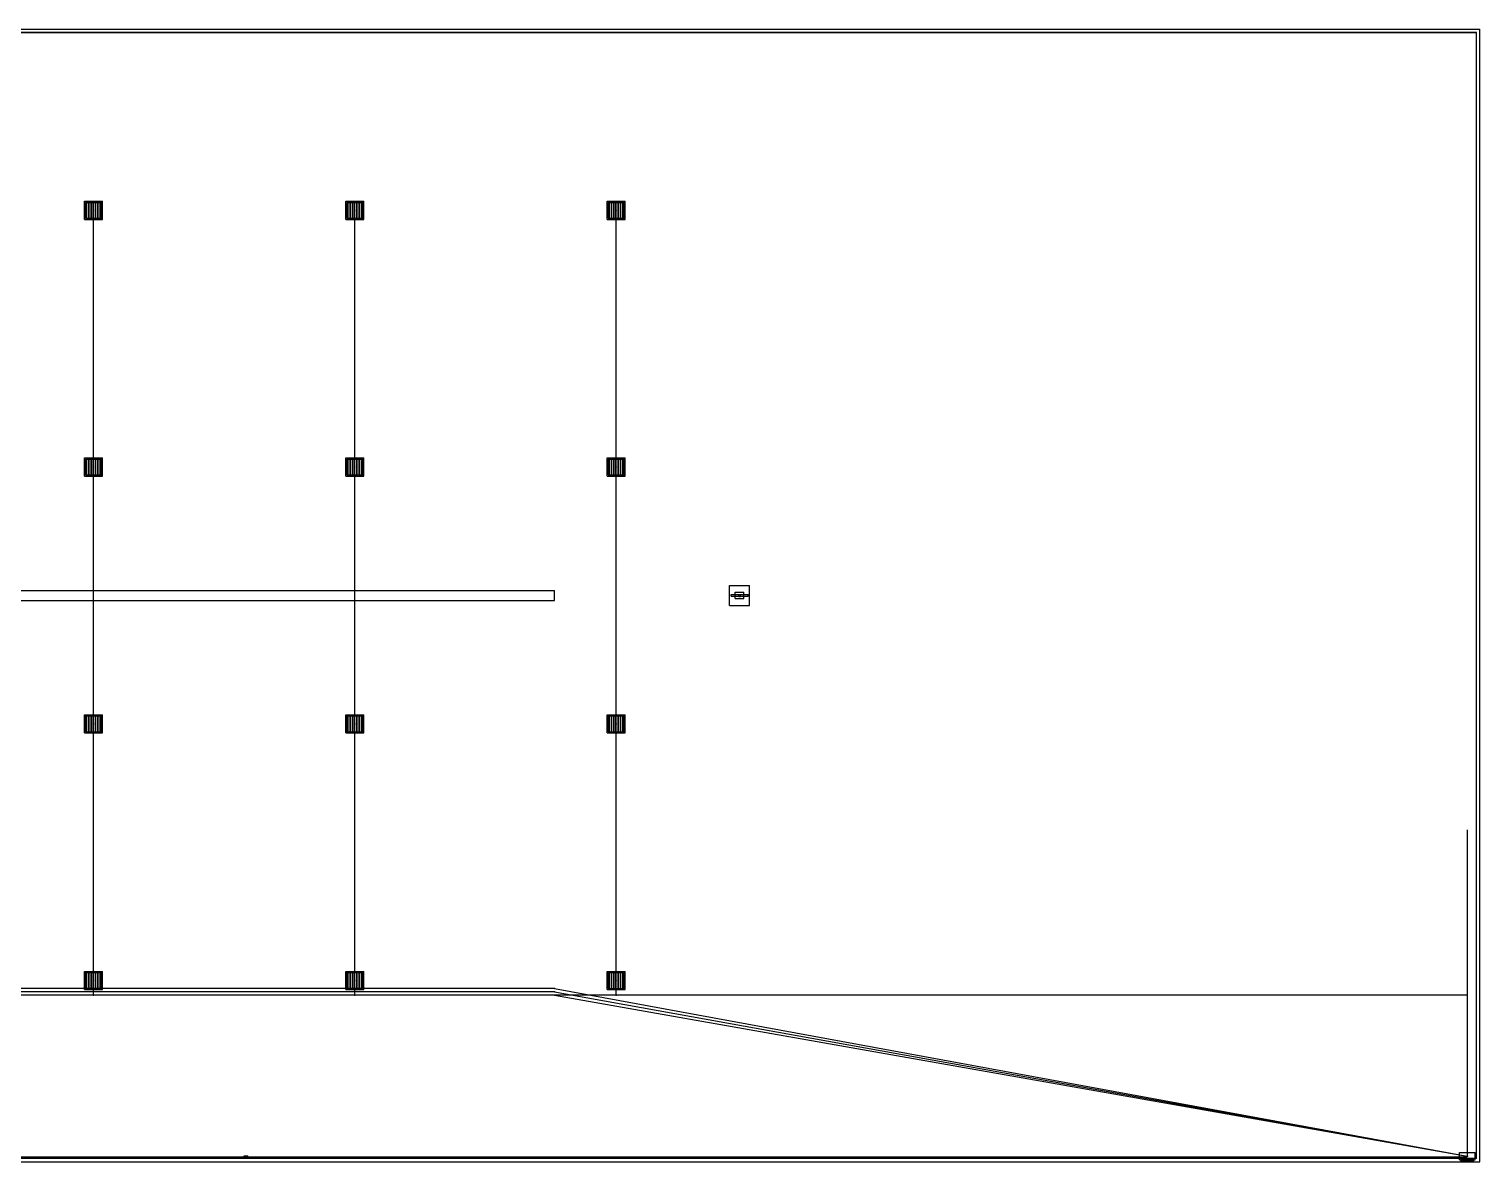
# Model space of a CAD drawing. Header units: millimetres. Extents: x -367000 to -149000, y -238120 to -197978.
# Drawn here: x -200263 to -149000, y -238005 to -198000 of the extents above; entities that cross this region are included whole.
import ezdxf

# ---------------------------------------------------------------- set-up
doc = ezdxf.new("R2010")
doc.units = ezdxf.units.MM

msp = doc.modelspace()

# ---------------------------------------------------------------- linework, layer by layer
at = {"layer": 'electrical'}
for p, q in [((-197978.09, -204400), (-197993.68, -204400)), ((-197993.68, -204400), (-197985.88, -204400)), ((-197985.88, -204400), (-197978.09, -204400)), ((-197985.88, -232120), (-197985.88, -204400)), ((-188745.15, -204400), (-188760.74, -204400)), ((-188760.74, -204400), (-188752.94, -204400)), ((-188752.94, -204400), (-188745.15, -204400)), ((-188752.94, -232120), (-188752.94, -204400)), ((-179512.21, -204400), (-179527.79, -204400)), ((-179527.79, -204400), (-179520, -204400)), ((-179520, -204400), (-179512.21, -204400)), ((-179520, -232120), (-179520, -204400)), ((-149434.41, -226300), (-149465.59, -226300)), ((-149465.59, -226300), (-149450, -226300)), ((-149450, -226300), (-149450, -237800)), ((-149450, -226300), (-149434.41, -226300)), ((-149450, -232120), (-336480, -232120)), ((-181700, -231880), (-334300, -231880)), ((-181700, -232000), (-334300, -232000)), ((-181700, -232120), (-334300, -232120)), ((-197978.09, -232120), (-197993.68, -232120)), ((-197993.68, -232120), (-197985.88, -232120)), ((-197985.88, -232120), (-197978.09, -232120)), ((-188745.15, -232120), (-188760.74, -232120)), ((-188760.74, -232120), (-188752.94, -232120)), ((-188752.94, -232120), (-188745.15, -232120)), ((-181702.35, -231892.79), (-181698.83, -231873.61)), ((-181698.83, -231873.61), (-181702.35, -231892.79)), ((-149452.35, -237812.79), (-181702.35, -231892.79)), ((-181702.3, -232012.79), (-181698.85, -231993.6)), ((-181698.85, -231993.6), (-181702.3, -232012.79)), ((-149452.3, -237812.79), (-181702.3, -232012.79)), ((-181702.25, -232132.8), (-181698.87, -232113.6)), ((-181698.87, -232113.6), (-181702.25, -232132.8)), ((-149452.25, -237812.8), (-181702.25, -232132.8)), ((-181700, -231891.26), (-181700, -231868.74)), ((-181700, -231868.74), (-181700, -231880)), ((-181700, -231880), (-181700, -231891.26)), ((-181700, -231880), (-181685.96, -231880)), ((-181685.96, -231880), (-181700, -231880)), ((-181700, -232011.26), (-181700, -231988.74)), ((-181700, -231988.74), (-181700, -232000)), ((-181700, -232000), (-181700, -232011.26)), ((-181700, -232000), (-181685.96, -232000)), ((-181685.96, -232000), (-181700, -232000)), ((-181700, -232131.26), (-181700, -232108.74)), ((-181700, -232108.74), (-181700, -232120)), ((-181700, -232120), (-181700, -232131.26)), ((-181700, -232120), (-181685.96, -232120)), ((-181685.96, -232120), (-181700, -232120)), ((-181698.87, -232113.6), (-181698.87, -232113.6)), ((-181698.85, -231993.6), (-181698.85, -231993.6)), ((-181698.83, -231873.61), (-181698.83, -231873.61)), ((-179512.21, -232120), (-179527.79, -232120)), ((-179527.79, -232120), (-179520, -232120)), ((-179520, -232120), (-179512.21, -232120)), ((-149450, -232127.79), (-149450, -232112.21)), ((-149450, -232112.21), (-149450, -232120)), ((-149450, -232120), (-149450, -232127.79)), ((-323400, -237820), (-149450, -237820)), ((-192665, -237850), (-192665, -237790)), ((-192665, -237790), (-192535, -237790)), ((-192665, -237850), (-192535, -237850)), ((-192591, -237820), (-192604.5, -237812.21)), ((-192604.5, -237812.21), (-192604.5, -237827.79)), ((-192604.5, -237827.79), (-192591, -237820)), ((-192600, -237827.79), (-192600, -237812.21)), ((-192600, -237812.21), (-192600, -237820)), ((-192600, -237820), (-149450, -237820)), ((-192600, -237820), (-192600, -237827.79)), ((-192600, -237820), (-192590.28, -237820)), ((-192590.28, -237820), (-192600, -237820)), ((-192535, -237850), (-192535, -237790)), ((-149725, -237925), (-149725, -237675)), ((-149725, -237675), (-149175, -237675)), ((-149468, -237800), (-149441, -237784.41)), ((-149441, -237815.59), (-149468, -237800)), ((-149434.41, -237800), (-149465.59, -237800)), ((-149465.59, -237800), (-149450, -237800)), ((-149437, -237800), (-149456.5, -237788.74)), ((-149456.5, -237788.74), (-149456.5, -237811.26)), ((-149437, -237800), (-149456.5, -237788.74)), ((-149456.5, -237788.74), (-149456.5, -237811.26)), ((-149437, -237800), (-149456.5, -237788.74)), ((-149456.5, -237788.74), (-149456.5, -237811.26)), ((-149456.5, -237811.26), (-149437, -237800)), ((-149456.5, -237811.26), (-149437, -237800)), ((-149456.5, -237811.26), (-149437, -237800)), ((-149452.35, -237812.79), (-149448.83, -237793.61)), ((-149448.83, -237793.61), (-149452.35, -237812.79)), ((-149452.3, -237812.79), (-149448.85, -237793.6)), ((-149448.85, -237793.6), (-149452.3, -237812.79)), ((-149452.25, -237812.8), (-149448.87, -237793.6)), ((-149448.87, -237793.6), (-149452.25, -237812.8)), ((-149450, -237800), (-149434.41, -237800)), ((-149450, -237800), (-149430.56, -237800)), ((-149430.56, -237800), (-149450, -237800)), ((-149450, -237800), (-149435.96, -237800)), ((-149435.96, -237800), (-149450, -237800)), ((-149450, -237800), (-149435.96, -237800)), ((-149435.96, -237800), (-149450, -237800)), ((-149450, -237800), (-149435.96, -237800)), ((-149435.96, -237800), (-149450, -237800)), ((-149450, -237827.79), (-149450, -237812.21)), ((-149450, -237812.21), (-149450, -237820)), ((-149450, -237827.79), (-149450, -237812.21)), ((-149450, -237812.21), (-149450, -237820)), ((-149450, -237820), (-149450, -237827.79)), ((-149450, -237820), (-149450, -237827.79)), ((-149448.87, -237793.6), (-149448.87, -237793.6)), ((-149448.85, -237793.6), (-149448.85, -237793.6)), ((-149448.83, -237793.61), (-149448.83, -237793.61)), ((-149441, -237784.41), (-149441, -237815.59)), ((-149175, -237925), (-149175, -237675)), ((-149725, -237925), (-149175, -237925)), ((-149685, -237952.5), (-149685, -237917.5)), ((-149685, -237917.5), (-149215, -237917.5)), ((-149685, -237952.5), (-149215, -237952.5)), ((-149637.5, -237990), (-149637.5, -237950)), ((-149637.5, -237950), (-149537.5, -237950)), ((-149637.5, -237990), (-149537.5, -237990)), ((-149564.12, -237980), (-149610.88, -237980)), ((-149610.88, -237980), (-149587.5, -237980)), ((-149564.12, -238005), (-149610.88, -238005)), ((-149610.88, -238005), (-149587.5, -238005)), ((-149587.5, -237980), (-149587.5, -238005)), ((-149587.5, -237980), (-149564.12, -237980)), ((-149587.5, -238005), (-149564.12, -238005)), ((-149537.5, -237990), (-149537.5, -237950)), ((-149500, -237990), (-149500, -237950)), ((-149500, -237950), (-149400, -237950)), ((-149500, -237990), (-149400, -237990)), ((-149426.62, -237980), (-149473.38, -237980)), ((-149473.38, -237980), (-149450, -237980)), ((-149426.62, -238005), (-149473.38, -238005)), ((-149473.38, -238005), (-149450, -238005)), ((-149450, -237980), (-149450, -238005)), ((-149450, -237980), (-149426.62, -237980)), ((-149450, -238005), (-149426.62, -238005)), ((-149400, -237990), (-149400, -237950)), ((-149362.5, -237990), (-149362.5, -237950)), ((-149362.5, -237950), (-149262.5, -237950)), ((-149362.5, -237990), (-149262.5, -237990)), ((-149289.12, -237980), (-149335.88, -237980)), ((-149335.88, -237980), (-149312.5, -237980)), ((-149289.12, -238005), (-149335.88, -238005)), ((-149335.88, -238005), (-149312.5, -238005)), ((-149312.5, -237980), (-149312.5, -238005)), ((-149312.5, -237980), (-149289.12, -237980)), ((-149312.5, -238005), (-149289.12, -238005)), ((-149262.5, -237990), (-149262.5, -237950)), ((-149215, -237952.5), (-149215, -237917.5))]:
    msp.add_line(p, q, dxfattribs=at)
at = {"layer": 'hvac'}
for p, q in [((-334300, -217825), (-181700, -217825)), ((-181700, -218175), (-181700, -217825)), ((-334300, -218175), (-181700, -218175))]:
    msp.add_line(p, q, dxfattribs=at)
at = {"layer": 'interiors'}
for p, q in [((-367000, -198000), (-149000, -198000)), ((-149120, -198120), (-366880, -198120)), ((-366875, -198125), (-149125, -198125)), ((-149125, -237875), (-149125, -198125)), ((-149120, -237880), (-149120, -198120)), ((-149000, -238000), (-149000, -198000)), ((-175510, -218350), (-175510, -217650)), ((-175510, -217650), (-174810, -217650)), ((-174810, -218350), (-174810, -217650)), ((-175510, -218350), (-174810, -218350)), ((-175460, -218030), (-175460, -217970)), ((-175460, -217970), (-174860, -217970)), ((-175460, -218030), (-174860, -218030)), ((-175310, -218110), (-175310, -217890)), ((-175310, -217890), (-175010, -217890)), ((-175310, -218110), (-175010, -218110)), ((-175190, -218035), (-175190, -217965)), ((-175190, -217965), (-175130, -217965)), ((-175190, -218035), (-175130, -218035)), ((-175130, -218035), (-175130, -217965)), ((-175010, -218110), (-175010, -217890)), ((-174860, -218030), (-174860, -217970)), ((-367000, -238000), (-149000, -238000)), ((-149120, -237880), (-366880, -237880)), ((-366875, -237875), (-149125, -237875)), ((-149120, -237880), (-256800, -237880)), ((-256800, -238000), (-149000, -238000))]:
    msp.add_line(p, q, dxfattribs=at)
at = {"layer": 'lighting'}
for p, q in [((-198305.88, -204720), (-198305.88, -204080)), ((-198305.88, -204080), (-197665.88, -204080)), ((-198265.88, -204680), (-198265.88, -204120)), ((-198265.88, -204120), (-197705.88, -204120)), ((-198231.88, -204670), (-198231.88, -204130)), ((-198231.88, -204130), (-198219.88, -204130)), ((-198219.88, -204670), (-198219.88, -204130)), ((-198151.88, -204670), (-198151.88, -204130)), ((-198151.88, -204130), (-198139.88, -204130)), ((-198139.88, -204670), (-198139.88, -204130)), ((-198071.88, -204670), (-198071.88, -204130)), ((-198071.88, -204130), (-198059.88, -204130)), ((-198059.88, -204670), (-198059.88, -204130)), ((-197991.88, -204670), (-197991.88, -204130)), ((-197991.88, -204130), (-197979.88, -204130)), ((-197976.88, -204400), (-197990.38, -204392.21)), ((-197990.38, -204392.21), (-197990.38, -204407.79)), ((-197990.38, -204407.79), (-197976.88, -204400)), ((-197979.88, -204670), (-197979.88, -204130)), ((-197911.88, -204670), (-197911.88, -204130)), ((-197911.88, -204130), (-197899.88, -204130)), ((-197899.88, -204670), (-197899.88, -204130)), ((-197831.88, -204670), (-197831.88, -204130)), ((-197831.88, -204130), (-197819.88, -204130)), ((-197819.88, -204670), (-197819.88, -204130)), ((-197751.88, -204670), (-197751.88, -204130)), ((-197751.88, -204130), (-197739.88, -204130)), ((-197739.88, -204670), (-197739.88, -204130)), ((-197705.88, -204680), (-197705.88, -204120)), ((-197665.88, -204720), (-197665.88, -204080)), ((-189072.94, -204720), (-189072.94, -204080)), ((-189072.94, -204080), (-188432.94, -204080)), ((-189032.94, -204680), (-189032.94, -204120)), ((-189032.94, -204120), (-188472.94, -204120)), ((-188998.94, -204670), (-188998.94, -204130)), ((-188998.94, -204130), (-188986.94, -204130)), ((-188986.94, -204670), (-188986.94, -204130)), ((-188918.94, -204670), (-188918.94, -204130)), ((-188918.94, -204130), (-188906.94, -204130)), ((-188906.94, -204670), (-188906.94, -204130)), ((-188838.94, -204670), (-188838.94, -204130)), ((-188838.94, -204130), (-188826.94, -204130)), ((-188826.94, -204670), (-188826.94, -204130)), ((-188758.94, -204670), (-188758.94, -204130)), ((-188758.94, -204130), (-188746.94, -204130)), ((-188743.94, -204400), (-188757.44, -204392.21)), ((-188757.44, -204392.21), (-188757.44, -204407.79)), ((-188757.44, -204407.79), (-188743.94, -204400)), ((-188746.94, -204670), (-188746.94, -204130)), ((-188678.94, -204670), (-188678.94, -204130)), ((-188678.94, -204130), (-188666.94, -204130)), ((-188666.94, -204670), (-188666.94, -204130)), ((-188598.94, -204670), (-188598.94, -204130)), ((-188598.94, -204130), (-188586.94, -204130)), ((-188586.94, -204670), (-188586.94, -204130)), ((-188518.94, -204670), (-188518.94, -204130)), ((-188518.94, -204130), (-188506.94, -204130)), ((-188506.94, -204670), (-188506.94, -204130)), ((-188472.94, -204680), (-188472.94, -204120)), ((-188432.94, -204720), (-188432.94, -204080)), ((-179840, -204720), (-179840, -204080)), ((-179840, -204080), (-179200, -204080)), ((-179800, -204680), (-179800, -204120)), ((-179800, -204120), (-179240, -204120)), ((-179766, -204670), (-179766, -204130)), ((-179766, -204130), (-179754, -204130)), ((-179754, -204670), (-179754, -204130)), ((-179686, -204670), (-179686, -204130)), ((-179686, -204130), (-179674, -204130)), ((-179674, -204670), (-179674, -204130)), ((-179606, -204670), (-179606, -204130)), ((-179606, -204130), (-179594, -204130)), ((-179594, -204670), (-179594, -204130)), ((-179526, -204670), (-179526, -204130)), ((-179526, -204130), (-179514, -204130)), ((-179511, -204400), (-179524.5, -204392.21)), ((-179524.5, -204392.21), (-179524.5, -204407.79)), ((-179524.5, -204407.79), (-179511, -204400)), ((-179514, -204670), (-179514, -204130)), ((-179446, -204670), (-179446, -204130)), ((-179446, -204130), (-179434, -204130)), ((-179434, -204670), (-179434, -204130)), ((-179366, -204670), (-179366, -204130)), ((-179366, -204130), (-179354, -204130)), ((-179354, -204670), (-179354, -204130)), ((-179286, -204670), (-179286, -204130)), ((-179286, -204130), (-179274, -204130)), ((-179274, -204670), (-179274, -204130)), ((-179240, -204680), (-179240, -204120)), ((-179200, -204720), (-179200, -204080)), ((-198305.88, -204720), (-197665.88, -204720)), ((-198265.88, -204680), (-197705.88, -204680)), ((-198231.88, -204670), (-198219.88, -204670)), ((-198151.88, -204670), (-198139.88, -204670)), ((-198071.88, -204670), (-198059.88, -204670)), ((-197991.88, -204670), (-197979.88, -204670)), ((-197911.88, -204670), (-197899.88, -204670)), ((-197831.88, -204670), (-197819.88, -204670)), ((-197751.88, -204670), (-197739.88, -204670)), ((-189072.94, -204720), (-188432.94, -204720)), ((-189032.94, -204680), (-188472.94, -204680)), ((-188998.94, -204670), (-188986.94, -204670)), ((-188918.94, -204670), (-188906.94, -204670)), ((-188838.94, -204670), (-188826.94, -204670)), ((-188758.94, -204670), (-188746.94, -204670)), ((-188678.94, -204670), (-188666.94, -204670)), ((-188598.94, -204670), (-188586.94, -204670)), ((-188518.94, -204670), (-188506.94, -204670)), ((-179840, -204720), (-179200, -204720)), ((-179800, -204680), (-179240, -204680)), ((-179766, -204670), (-179754, -204670)), ((-179686, -204670), (-179674, -204670)), ((-179606, -204670), (-179594, -204670)), ((-179526, -204670), (-179514, -204670)), ((-179446, -204670), (-179434, -204670)), ((-179366, -204670), (-179354, -204670)), ((-179286, -204670), (-179274, -204670)), ((-198305.88, -213786.67), (-198305.88, -213146.67)), ((-198305.88, -213146.67), (-197665.88, -213146.67)), ((-198265.88, -213746.67), (-198265.88, -213186.67)), ((-198265.88, -213186.67), (-197705.88, -213186.67)), ((-198231.88, -213736.67), (-198231.88, -213196.67)), ((-198231.88, -213196.67), (-198219.88, -213196.67)), ((-198219.88, -213736.67), (-198219.88, -213196.67)), ((-198151.88, -213736.67), (-198151.88, -213196.67)), ((-198151.88, -213196.67), (-198139.88, -213196.67)), ((-198139.88, -213736.67), (-198139.88, -213196.67)), ((-198071.88, -213736.67), (-198071.88, -213196.67)), ((-198071.88, -213196.67), (-198059.88, -213196.67)), ((-198059.88, -213736.67), (-198059.88, -213196.67)), ((-197991.88, -213736.67), (-197991.88, -213196.67)), ((-197991.88, -213196.67), (-197979.88, -213196.67)), ((-197979.88, -213736.67), (-197979.88, -213196.67)), ((-197911.88, -213736.67), (-197911.88, -213196.67)), ((-197911.88, -213196.67), (-197899.88, -213196.67)), ((-197899.88, -213736.67), (-197899.88, -213196.67)), ((-197831.88, -213736.67), (-197831.88, -213196.67)), ((-197831.88, -213196.67), (-197819.88, -213196.67)), ((-197819.88, -213736.67), (-197819.88, -213196.67)), ((-197751.88, -213736.67), (-197751.88, -213196.67)), ((-197751.88, -213196.67), (-197739.88, -213196.67)), ((-197739.88, -213736.67), (-197739.88, -213196.67)), ((-197705.88, -213746.67), (-197705.88, -213186.67)), ((-197665.88, -213786.67), (-197665.88, -213146.67)), ((-189072.94, -213786.67), (-189072.94, -213146.67)), ((-189072.94, -213146.67), (-188432.94, -213146.67)), ((-189032.94, -213746.67), (-189032.94, -213186.67)), ((-189032.94, -213186.67), (-188472.94, -213186.67)), ((-188998.94, -213736.67), (-188998.94, -213196.67)), ((-188998.94, -213196.67), (-188986.94, -213196.67)), ((-188986.94, -213736.67), (-188986.94, -213196.67)), ((-188918.94, -213736.67), (-188918.94, -213196.67)), ((-188918.94, -213196.67), (-188906.94, -213196.67)), ((-188906.94, -213736.67), (-188906.94, -213196.67)), ((-188838.94, -213736.67), (-188838.94, -213196.67)), ((-188838.94, -213196.67), (-188826.94, -213196.67)), ((-188826.94, -213736.67), (-188826.94, -213196.67)), ((-188758.94, -213736.67), (-188758.94, -213196.67)), ((-188758.94, -213196.67), (-188746.94, -213196.67)), ((-188746.94, -213736.67), (-188746.94, -213196.67)), ((-188678.94, -213736.67), (-188678.94, -213196.67)), ((-188678.94, -213196.67), (-188666.94, -213196.67)), ((-188666.94, -213736.67), (-188666.94, -213196.67)), ((-188598.94, -213736.67), (-188598.94, -213196.67)), ((-188598.94, -213196.67), (-188586.94, -213196.67)), ((-188586.94, -213736.67), (-188586.94, -213196.67)), ((-188518.94, -213736.67), (-188518.94, -213196.67)), ((-188518.94, -213196.67), (-188506.94, -213196.67)), ((-188506.94, -213736.67), (-188506.94, -213196.67)), ((-188472.94, -213746.67), (-188472.94, -213186.67)), ((-188432.94, -213786.67), (-188432.94, -213146.67)), ((-179840, -213786.67), (-179840, -213146.67)), ((-179840, -213146.67), (-179200, -213146.67)), ((-179800, -213746.67), (-179800, -213186.67)), ((-179800, -213186.67), (-179240, -213186.67)), ((-179766, -213736.67), (-179766, -213196.67)), ((-179766, -213196.67), (-179754, -213196.67)), ((-179754, -213736.67), (-179754, -213196.67)), ((-179686, -213736.67), (-179686, -213196.67)), ((-179686, -213196.67), (-179674, -213196.67)), ((-179674, -213736.67), (-179674, -213196.67)), ((-179606, -213736.67), (-179606, -213196.67)), ((-179606, -213196.67), (-179594, -213196.67)), ((-179594, -213736.67), (-179594, -213196.67)), ((-179526, -213736.67), (-179526, -213196.67)), ((-179526, -213196.67), (-179514, -213196.67)), ((-179514, -213736.67), (-179514, -213196.67)), ((-179446, -213736.67), (-179446, -213196.67)), ((-179446, -213196.67), (-179434, -213196.67)), ((-179434, -213736.67), (-179434, -213196.67)), ((-179366, -213736.67), (-179366, -213196.67)), ((-179366, -213196.67), (-179354, -213196.67)), ((-179354, -213736.67), (-179354, -213196.67)), ((-179286, -213736.67), (-179286, -213196.67)), ((-179286, -213196.67), (-179274, -213196.67)), ((-179274, -213736.67), (-179274, -213196.67)), ((-179240, -213746.67), (-179240, -213186.67)), ((-179200, -213786.67), (-179200, -213146.67)), ((-198265.88, -213746.67), (-197705.88, -213746.67)), ((-198231.88, -213736.67), (-198219.88, -213736.67)), ((-198151.88, -213736.67), (-198139.88, -213736.67)), ((-198071.88, -213736.67), (-198059.88, -213736.67)), ((-197991.88, -213736.67), (-197979.88, -213736.67)), ((-197976.88, -213466.67), (-197990.38, -213458.87)), ((-197990.38, -213458.87), (-197990.38, -213474.46)), ((-197990.38, -213474.46), (-197976.88, -213466.67)), ((-197911.88, -213736.67), (-197899.88, -213736.67)), ((-197831.88, -213736.67), (-197819.88, -213736.67)), ((-197751.88, -213736.67), (-197739.88, -213736.67)), ((-189032.94, -213746.67), (-188472.94, -213746.67)), ((-188998.94, -213736.67), (-188986.94, -213736.67)), ((-188918.94, -213736.67), (-188906.94, -213736.67)), ((-188838.94, -213736.67), (-188826.94, -213736.67)), ((-188758.94, -213736.67), (-188746.94, -213736.67)), ((-188743.94, -213466.67), (-188757.44, -213458.87)), ((-188757.44, -213458.87), (-188757.44, -213474.46)), ((-188757.44, -213474.46), (-188743.94, -213466.67)), ((-188678.94, -213736.67), (-188666.94, -213736.67)), ((-188598.94, -213736.67), (-188586.94, -213736.67)), ((-188518.94, -213736.67), (-188506.94, -213736.67)), ((-179800, -213746.67), (-179240, -213746.67)), ((-179766, -213736.67), (-179754, -213736.67)), ((-179686, -213736.67), (-179674, -213736.67)), ((-179606, -213736.67), (-179594, -213736.67)), ((-179526, -213736.67), (-179514, -213736.67)), ((-179511, -213466.67), (-179524.5, -213458.87)), ((-179524.5, -213458.87), (-179524.5, -213474.46)), ((-179524.5, -213474.46), (-179511, -213466.67)), ((-179446, -213736.67), (-179434, -213736.67)), ((-179366, -213736.67), (-179354, -213736.67)), ((-179286, -213736.67), (-179274, -213736.67)), ((-198305.88, -213786.67), (-197665.88, -213786.67)), ((-189072.94, -213786.67), (-188432.94, -213786.67)), ((-179840, -213786.67), (-179200, -213786.67)), ((-198305.88, -222853.33), (-198305.88, -222213.33)), ((-198305.88, -222213.33), (-197665.88, -222213.33)), ((-198265.88, -222813.33), (-198265.88, -222253.33)), ((-198265.88, -222253.33), (-197705.88, -222253.33)), ((-198231.88, -222803.33), (-198231.88, -222263.33)), ((-198231.88, -222263.33), (-198219.88, -222263.33)), ((-198219.88, -222803.33), (-198219.88, -222263.33)), ((-198151.88, -222803.33), (-198151.88, -222263.33)), ((-198151.88, -222263.33), (-198139.88, -222263.33)), ((-198139.88, -222803.33), (-198139.88, -222263.33)), ((-198071.88, -222803.33), (-198071.88, -222263.33)), ((-198071.88, -222263.33), (-198059.88, -222263.33)), ((-198059.88, -222803.33), (-198059.88, -222263.33)), ((-197991.88, -222803.33), (-197991.88, -222263.33)), ((-197991.88, -222263.33), (-197979.88, -222263.33)), ((-197979.88, -222803.33), (-197979.88, -222263.33)), ((-197911.88, -222803.33), (-197911.88, -222263.33)), ((-197911.88, -222263.33), (-197899.88, -222263.33)), ((-197899.88, -222803.33), (-197899.88, -222263.33)), ((-197831.88, -222803.33), (-197831.88, -222263.33)), ((-197831.88, -222263.33), (-197819.88, -222263.33)), ((-197819.88, -222803.33), (-197819.88, -222263.33)), ((-197751.88, -222803.33), (-197751.88, -222263.33)), ((-197751.88, -222263.33), (-197739.88, -222263.33)), ((-197739.88, -222803.33), (-197739.88, -222263.33)), ((-197705.88, -222813.33), (-197705.88, -222253.33)), ((-197665.88, -222853.33), (-197665.88, -222213.33)), ((-189072.94, -222853.33), (-189072.94, -222213.33)), ((-189072.94, -222213.33), (-188432.94, -222213.33)), ((-189032.94, -222813.33), (-189032.94, -222253.33)), ((-189032.94, -222253.33), (-188472.94, -222253.33)), ((-188998.94, -222803.33), (-188998.94, -222263.33)), ((-188998.94, -222263.33), (-188986.94, -222263.33)), ((-188986.94, -222803.33), (-188986.94, -222263.33)), ((-188918.94, -222803.33), (-188918.94, -222263.33)), ((-188918.94, -222263.33), (-188906.94, -222263.33)), ((-188906.94, -222803.33), (-188906.94, -222263.33)), ((-188838.94, -222803.33), (-188838.94, -222263.33)), ((-188838.94, -222263.33), (-188826.94, -222263.33)), ((-188826.94, -222803.33), (-188826.94, -222263.33)), ((-188758.94, -222803.33), (-188758.94, -222263.33)), ((-188758.94, -222263.33), (-188746.94, -222263.33)), ((-188746.94, -222803.33), (-188746.94, -222263.33)), ((-188678.94, -222803.33), (-188678.94, -222263.33)), ((-188678.94, -222263.33), (-188666.94, -222263.33)), ((-188666.94, -222803.33), (-188666.94, -222263.33)), ((-188598.94, -222803.33), (-188598.94, -222263.33)), ((-188598.94, -222263.33), (-188586.94, -222263.33)), ((-188586.94, -222803.33), (-188586.94, -222263.33)), ((-188518.94, -222803.33), (-188518.94, -222263.33)), ((-188518.94, -222263.33), (-188506.94, -222263.33)), ((-188506.94, -222803.33), (-188506.94, -222263.33)), ((-188472.94, -222813.33), (-188472.94, -222253.33)), ((-188432.94, -222853.33), (-188432.94, -222213.33)), ((-179840, -222853.33), (-179840, -222213.33)), ((-179840, -222213.33), (-179200, -222213.33)), ((-179800, -222813.33), (-179800, -222253.33)), ((-179800, -222253.33), (-179240, -222253.33)), ((-179766, -222803.33), (-179766, -222263.33)), ((-179766, -222263.33), (-179754, -222263.33)), ((-179754, -222803.33), (-179754, -222263.33)), ((-179686, -222803.33), (-179686, -222263.33)), ((-179686, -222263.33), (-179674, -222263.33)), ((-179674, -222803.33), (-179674, -222263.33)), ((-179606, -222803.33), (-179606, -222263.33)), ((-179606, -222263.33), (-179594, -222263.33)), ((-179594, -222803.33), (-179594, -222263.33)), ((-179526, -222803.33), (-179526, -222263.33)), ((-179526, -222263.33), (-179514, -222263.33)), ((-179514, -222803.33), (-179514, -222263.33)), ((-179446, -222803.33), (-179446, -222263.33)), ((-179446, -222263.33), (-179434, -222263.33)), ((-179434, -222803.33), (-179434, -222263.33)), ((-179366, -222803.33), (-179366, -222263.33)), ((-179366, -222263.33), (-179354, -222263.33)), ((-179354, -222803.33), (-179354, -222263.33)), ((-179286, -222803.33), (-179286, -222263.33)), ((-179286, -222263.33), (-179274, -222263.33)), ((-179274, -222803.33), (-179274, -222263.33)), ((-179240, -222813.33), (-179240, -222253.33)), ((-179200, -222853.33), (-179200, -222213.33)), ((-198305.88, -222853.33), (-197665.88, -222853.33)), ((-198265.88, -222813.33), (-197705.88, -222813.33)), ((-198231.88, -222803.33), (-198219.88, -222803.33)), ((-198151.88, -222803.33), (-198139.88, -222803.33)), ((-198071.88, -222803.33), (-198059.88, -222803.33)), ((-197991.88, -222803.33), (-197979.88, -222803.33)), ((-197976.88, -222533.33), (-197990.38, -222525.54)), ((-197990.38, -222525.54), (-197990.38, -222541.13)), ((-197990.38, -222541.13), (-197976.88, -222533.33)), ((-197911.88, -222803.33), (-197899.88, -222803.33)), ((-197831.88, -222803.33), (-197819.88, -222803.33)), ((-197751.88, -222803.33), (-197739.88, -222803.33)), ((-189072.94, -222853.33), (-188432.94, -222853.33)), ((-189032.94, -222813.33), (-188472.94, -222813.33)), ((-188998.94, -222803.33), (-188986.94, -222803.33)), ((-188918.94, -222803.33), (-188906.94, -222803.33)), ((-188838.94, -222803.33), (-188826.94, -222803.33)), ((-188758.94, -222803.33), (-188746.94, -222803.33)), ((-188743.94, -222533.33), (-188757.44, -222525.54)), ((-188757.44, -222525.54), (-188757.44, -222541.13)), ((-188757.44, -222541.13), (-188743.94, -222533.33)), ((-188678.94, -222803.33), (-188666.94, -222803.33)), ((-188598.94, -222803.33), (-188586.94, -222803.33)), ((-188518.94, -222803.33), (-188506.94, -222803.33)), ((-179840, -222853.33), (-179200, -222853.33)), ((-179800, -222813.33), (-179240, -222813.33)), ((-179766, -222803.33), (-179754, -222803.33)), ((-179686, -222803.33), (-179674, -222803.33)), ((-179606, -222803.33), (-179594, -222803.33)), ((-179526, -222803.33), (-179514, -222803.33)), ((-179511, -222533.33), (-179524.5, -222525.54)), ((-179524.5, -222525.54), (-179524.5, -222541.13)), ((-179524.5, -222541.13), (-179511, -222533.33)), ((-179446, -222803.33), (-179434, -222803.33)), ((-179366, -222803.33), (-179354, -222803.33)), ((-179286, -222803.33), (-179274, -222803.33)), ((-198305.88, -231920), (-198305.88, -231280)), ((-198305.88, -231280), (-197665.88, -231280)), ((-198265.88, -231880), (-198265.88, -231320)), ((-198265.88, -231320), (-197705.88, -231320)), ((-198231.88, -231870), (-198231.88, -231330)), ((-198231.88, -231330), (-198219.88, -231330)), ((-198219.88, -231870), (-198219.88, -231330)), ((-198151.88, -231870), (-198151.88, -231330)), ((-198151.88, -231330), (-198139.88, -231330)), ((-198139.88, -231870), (-198139.88, -231330)), ((-198071.88, -231870), (-198071.88, -231330)), ((-198071.88, -231330), (-198059.88, -231330)), ((-198059.88, -231870), (-198059.88, -231330)), ((-197991.88, -231870), (-197991.88, -231330)), ((-197991.88, -231330), (-197979.88, -231330)), ((-197976.88, -231600), (-197990.38, -231592.21)), ((-197990.38, -231592.21), (-197990.38, -231607.79)), ((-197990.38, -231607.79), (-197976.88, -231600)), ((-197979.88, -231870), (-197979.88, -231330)), ((-197911.88, -231870), (-197911.88, -231330)), ((-197911.88, -231330), (-197899.88, -231330)), ((-197899.88, -231870), (-197899.88, -231330)), ((-197831.88, -231870), (-197831.88, -231330)), ((-197831.88, -231330), (-197819.88, -231330)), ((-197819.88, -231870), (-197819.88, -231330)), ((-197751.88, -231870), (-197751.88, -231330)), ((-197751.88, -231330), (-197739.88, -231330)), ((-197739.88, -231870), (-197739.88, -231330)), ((-197705.88, -231880), (-197705.88, -231320)), ((-197665.88, -231920), (-197665.88, -231280)), ((-189072.94, -231920), (-189072.94, -231280)), ((-189072.94, -231280), (-188432.94, -231280)), ((-189032.94, -231880), (-189032.94, -231320)), ((-189032.94, -231320), (-188472.94, -231320)), ((-188998.94, -231870), (-188998.94, -231330)), ((-188998.94, -231330), (-188986.94, -231330)), ((-188986.94, -231870), (-188986.94, -231330)), ((-188918.94, -231870), (-188918.94, -231330)), ((-188918.94, -231330), (-188906.94, -231330)), ((-188906.94, -231870), (-188906.94, -231330)), ((-188838.94, -231870), (-188838.94, -231330)), ((-188838.94, -231330), (-188826.94, -231330)), ((-188826.94, -231870), (-188826.94, -231330)), ((-188758.94, -231870), (-188758.94, -231330)), ((-188758.94, -231330), (-188746.94, -231330)), ((-188743.94, -231600), (-188757.44, -231592.21)), ((-188757.44, -231592.21), (-188757.44, -231607.79)), ((-188757.44, -231607.79), (-188743.94, -231600)), ((-188746.94, -231870), (-188746.94, -231330)), ((-188678.94, -231870), (-188678.94, -231330)), ((-188678.94, -231330), (-188666.94, -231330)), ((-188666.94, -231870), (-188666.94, -231330)), ((-188598.94, -231870), (-188598.94, -231330)), ((-188598.94, -231330), (-188586.94, -231330)), ((-188586.94, -231870), (-188586.94, -231330)), ((-188518.94, -231870), (-188518.94, -231330)), ((-188518.94, -231330), (-188506.94, -231330)), ((-188506.94, -231870), (-188506.94, -231330)), ((-188472.94, -231880), (-188472.94, -231320)), ((-188432.94, -231920), (-188432.94, -231280)), ((-179840, -231920), (-179840, -231280)), ((-179840, -231280), (-179200, -231280)), ((-179800, -231880), (-179800, -231320)), ((-179800, -231320), (-179240, -231320)), ((-179766, -231870), (-179766, -231330)), ((-179766, -231330), (-179754, -231330)), ((-179754, -231870), (-179754, -231330)), ((-179686, -231870), (-179686, -231330)), ((-179686, -231330), (-179674, -231330)), ((-179674, -231870), (-179674, -231330)), ((-179606, -231870), (-179606, -231330)), ((-179606, -231330), (-179594, -231330)), ((-179594, -231870), (-179594, -231330)), ((-179526, -231870), (-179526, -231330)), ((-179526, -231330), (-179514, -231330)), ((-179511, -231600), (-179524.5, -231592.21)), ((-179524.5, -231592.21), (-179524.5, -231607.79)), ((-179524.5, -231607.79), (-179511, -231600)), ((-179514, -231870), (-179514, -231330)), ((-179446, -231870), (-179446, -231330)), ((-179446, -231330), (-179434, -231330)), ((-179434, -231870), (-179434, -231330)), ((-179366, -231870), (-179366, -231330)), ((-179366, -231330), (-179354, -231330)), ((-179354, -231870), (-179354, -231330)), ((-179286, -231870), (-179286, -231330)), ((-179286, -231330), (-179274, -231330)), ((-179274, -231870), (-179274, -231330)), ((-179240, -231880), (-179240, -231320)), ((-179200, -231920), (-179200, -231280)), ((-198305.88, -231920), (-197665.88, -231920)), ((-198265.88, -231880), (-197705.88, -231880)), ((-198231.88, -231870), (-198219.88, -231870)), ((-198151.88, -231870), (-198139.88, -231870)), ((-198071.88, -231870), (-198059.88, -231870)), ((-197991.88, -231870), (-197979.88, -231870)), ((-197911.88, -231870), (-197899.88, -231870)), ((-197831.88, -231870), (-197819.88, -231870)), ((-197751.88, -231870), (-197739.88, -231870)), ((-189072.94, -231920), (-188432.94, -231920)), ((-189032.94, -231880), (-188472.94, -231880)), ((-188998.94, -231870), (-188986.94, -231870)), ((-188918.94, -231870), (-188906.94, -231870)), ((-188838.94, -231870), (-188826.94, -231870)), ((-188758.94, -231870), (-188746.94, -231870)), ((-188678.94, -231870), (-188666.94, -231870)), ((-188598.94, -231870), (-188586.94, -231870)), ((-188518.94, -231870), (-188506.94, -231870)), ((-179840, -231920), (-179200, -231920)), ((-179800, -231880), (-179240, -231880)), ((-179766, -231870), (-179754, -231870)), ((-179686, -231870), (-179674, -231870)), ((-179606, -231870), (-179594, -231870)), ((-179526, -231870), (-179514, -231870)), ((-179446, -231870), (-179434, -231870)), ((-179366, -231870), (-179354, -231870)), ((-179286, -231870), (-179274, -231870))]:
    msp.add_line(p, q, dxfattribs=at)

doc.saveas('drawing.dxf')
